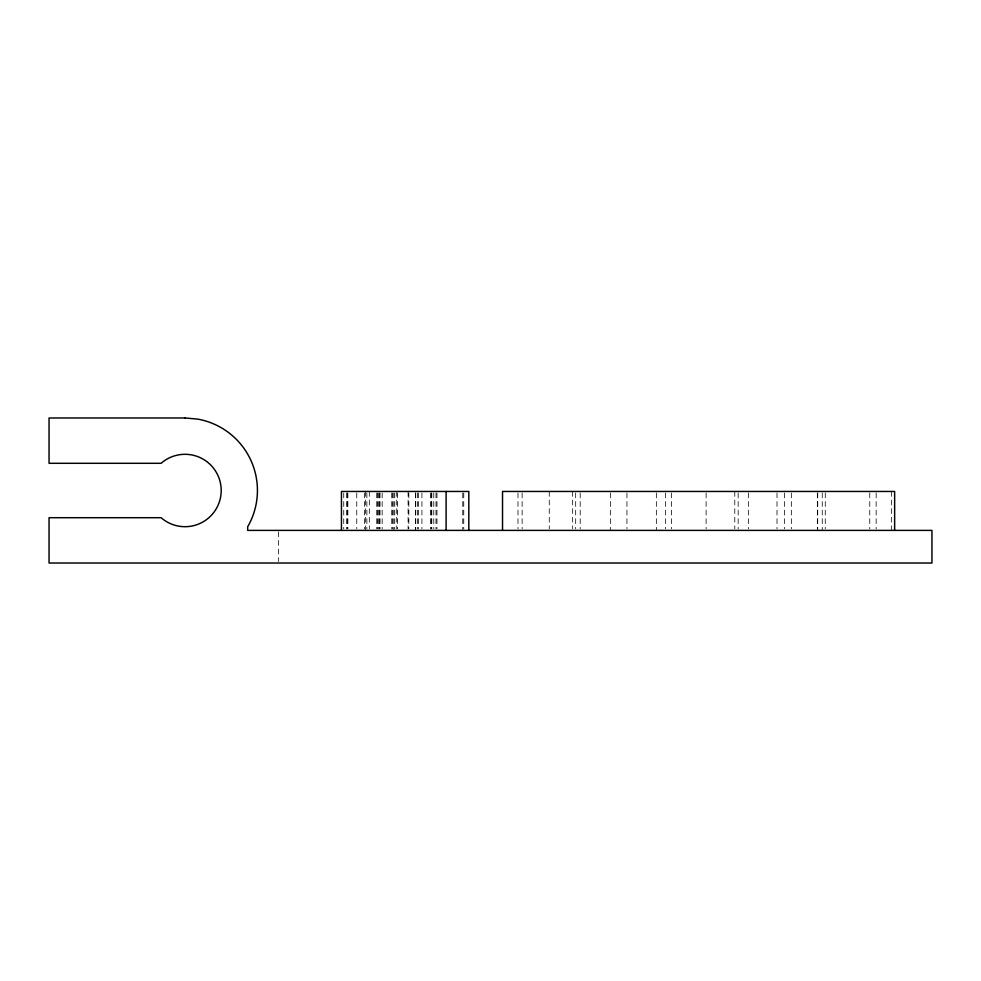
<?xml version="1.0" encoding="UTF-8"?>
<svg xmlns="http://www.w3.org/2000/svg" width="981" height="981" viewBox="0 0 981 981"><rect width="100%" height="100%" fill="white"/><g stroke="black" fill="none" stroke-linecap="round" stroke-linejoin="round"><path stroke-width="0.74" stroke-dasharray="4.91 3.68" d="M891.619 491.456L891.619 530.39M876.156 492.953L876.156 528.882M869.755 492.953L869.755 528.882M825.266 492.953L825.266 528.882M822.25 492.953L822.25 530.39M817.725 492.953L817.725 530.39M817.345 492.953L817.345 528.882M791.336 492.953L791.336 528.882M784.542 492.953L784.542 528.882M777.001 492.953L777.001 528.882M748.356 492.953L748.356 528.882M738.166 492.953L738.166 528.882M734.781 491.456L734.781 528.882M706.124 492.953L706.124 528.882M671.433 492.953L671.433 528.882M665.4 492.953L665.4 528.882M656.35 492.953L656.35 530.39M626.945 492.953L626.945 528.882M610.354 492.953L610.354 530.39M580.2 492.953L580.2 528.882M575.675 492.953L575.675 528.882M572.659 491.456L572.659 528.882M549.274 491.456L549.274 528.882M522.137 492.953L522.137 528.882M517.993 492.953L517.993 528.882M463.755 492.953L463.755 528.882M462.774 492.953L462.774 530.39M436.974 492.953L436.974 528.882M435.993 492.953L435.993 528.882M433.774 492.953L433.774 528.882M431.787 492.953L431.787 528.882M431.297 492.953L431.297 528.882M430.561 492.953L430.561 528.882M421.916 492.953L421.916 528.882M418.58 492.953L418.58 528.882M417.477 492.953L417.477 528.882M415.748 492.953L415.748 528.882M415.503 492.953L415.503 530.39M408.832 492.953L408.832 528.882M408.096 491.456L408.096 528.882M397.477 492.953L397.477 528.882M396.741 491.456L396.741 528.882M394.767 492.953L394.767 528.882M393.773 492.953L393.773 530.39M392.302 492.953L392.302 528.882M391.799 492.953L391.799 528.882M382.173 492.953L382.173 528.882M379.954 492.953L379.954 528.882M379.708 492.953L379.708 528.882M378.347 492.953L378.347 528.882M377.427 492.953L377.427 528.882M376.741 492.953L376.741 528.882M369.334 491.456L369.334 528.882M366.869 492.953L366.869 528.882M365.386 491.456L365.386 530.39M364.405 492.953L364.405 528.882M356.753 492.953L356.753 528.882M347.863 492.953L347.863 528.882M347.617 492.953L347.617 528.882M346.501 492.953L346.501 528.882M343.73 492.953L343.73 528.882M278.383 531.874L278.383 561.537"/><path stroke-width="1.47" d="M894.635 530.39L894.635 491.456L502.53 491.456L502.53 530.39M468.82 530.39L468.82 491.456L341.449 491.456L341.449 530.39M446.11 491.456L446.11 530.39M185.017 417.98L49.05 417.98L49.05 463.302L161.117 463.302A36.199 36.199 0 0 1 211.148 465.46A36.199 36.199 0 0 1 211.148 515.54A36.199 36.199 0 0 1 161.117 517.698L49.05 517.698L49.05 563.02L931.95 563.02L931.95 530.39L247.678 530.39L247.678 526.76A72.459 72.459 0 0 0 197.61 419.095L185.017 417.98"/></g></svg>
